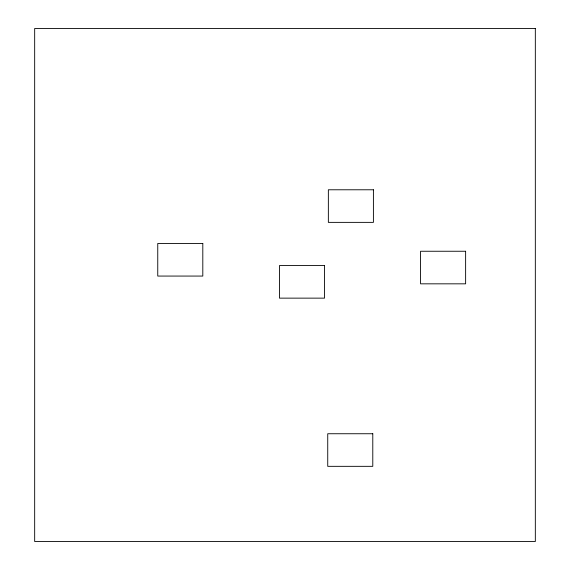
<?xml version="1.0" encoding="UTF-8"?>
<svg xmlns="http://www.w3.org/2000/svg" width="570" height="570" viewBox="0 0 570 570"><rect width="100%" height="100%" fill="white"/><g stroke="black" fill="none" stroke-linecap="round" stroke-linejoin="round"><path stroke-width="0.85" d="M535.33 28.5L34.67 28.5L34.67 541.5L535.33 541.5L535.33 28.5M373.407 189.782L328.356 189.782L328.356 222.371L373.407 222.371L373.407 189.782M202.806 243.476L157.755 243.476L157.755 276.065L202.806 276.065L202.806 243.476M465.626 251.249L420.575 251.249L420.575 283.832L465.626 283.832L465.626 251.249M324.515 265.549L279.464 265.549L279.464 298.139L324.515 298.139L324.515 265.549M372.787 433.742L327.736 433.742L327.736 466.331L372.787 466.331L372.787 433.742"/></g></svg>
